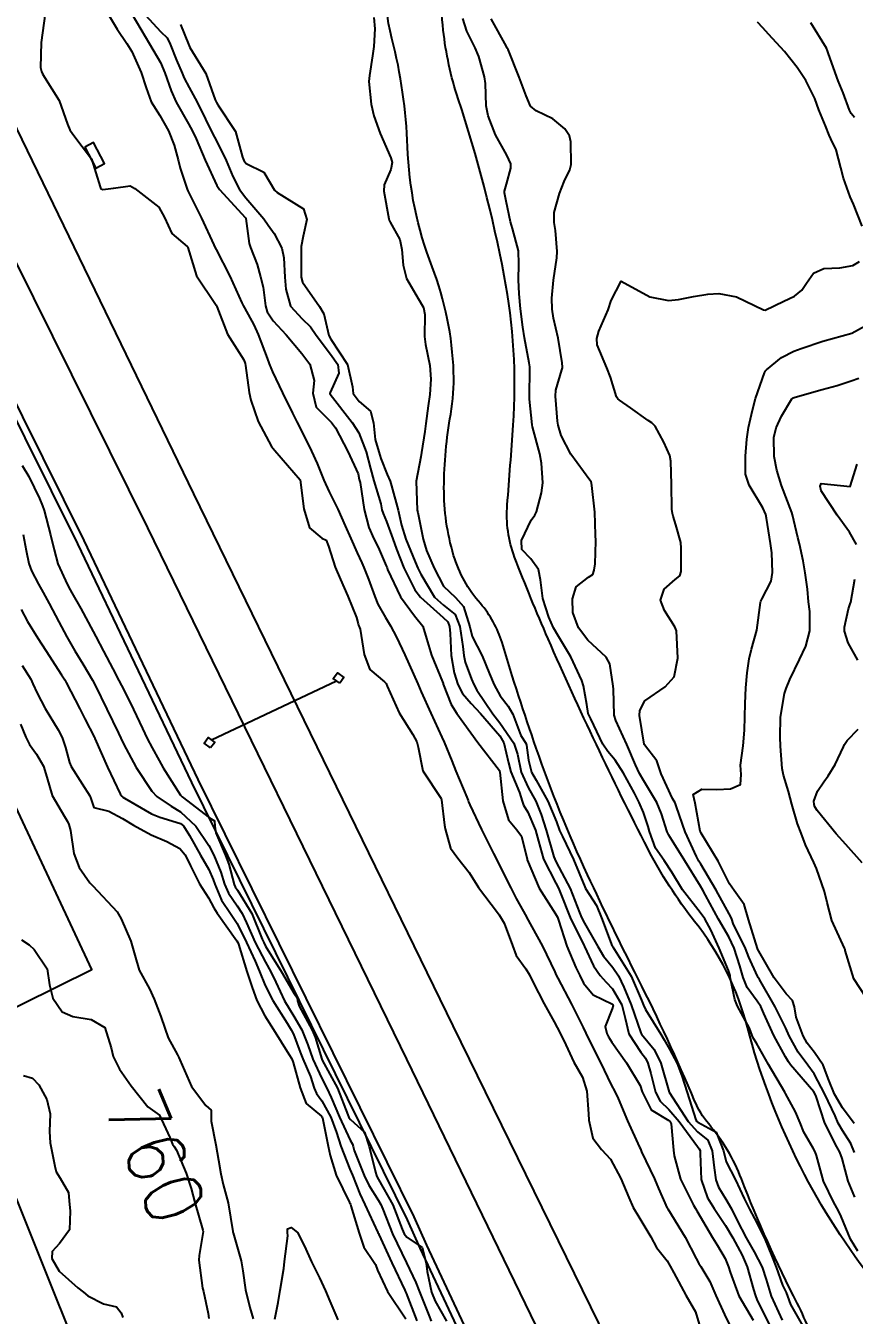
# Model space of a CAD drawing. Header units: metres. Extents: x 307586 to 320046, y 7427249 to 7434250.
# Drawn here: x 318221.9 to 318279.2, y 7430481.5 to 7430570.6 of the extents above; entities that cross this region are included whole.
import ezdxf
from ezdxf.enums import TextEntityAlignment as Align

# ---------------------------------------------------------------- set-up
doc = ezdxf.new("R2010")
doc.units = ezdxf.units.M
doc.header["$MEASUREMENT"] = 0
for name, color, linetype in [('Armario', 62, 'Continuous'), ('Canaleta de Drenagem', 151, 'Continuous'), ('Cotas', 45, 'Continuous'), ('Curvas de Nivel 1m', 11, 'Continuous'), ('Curvas de Nivel 5m', 15, 'Continuous'), ('Divisa', 42, 'FENCELINE2'), ('Hidrografia', 140, 'Continuous'), ('Linha Férrea', 20, 'Continuous'), ('Portico', 45, 'Continuous')]:
    doc.layers.add(name, color=color, linetype=linetype)
doc.styles.add('Style-STANDARD', font='STANDARD.shx')
doc.linetypes.add('FENCELINE2', pattern='A,0.25,-0.1,[132,ltypeshp.shx,S=0.1,R=0,X=-0.1,Y=0],-0.1,1', length=1.45)

msp = doc.modelspace()

# ---------------------------------------------------------------- linework, layer by layer
at = {"layer": 'Armario'}
msp.add_lwpolyline([(318226.004, 7430562.2), (318226.776, 7430560.739), (318227.373, 7430561.055), (318226.602, 7430562.515)], close=True, dxfattribs=at)
at = {"layer": 'Canaleta de Drenagem'}
msp.add_lwpolyline([(318103.919, 7430776.753), (318112.875, 7430761.406), (318133.88, 7430725.563), (318152.429, 7430687.45), (318167.76, 7430657.957), (318181.237, 7430627.962), (318195.388, 7430599.959), (318213.185, 7430560.642), (318225.945, 7430535.016), (318233.819, 7430518.506), (318248.744, 7430488.297), (318249.609, 7430486.333), (318257.391, 7430469.78), (318263.508, 7430456.81), (318268.603, 7430444.698), (318272.321, 7430437.218), (318277.497, 7430427.774)], dxfattribs=at)
msp.add_lwpolyline([(318167.31, 7430657.739), (318180.786, 7430627.747), (318194.937, 7430599.743), (318212.733, 7430560.428), (318225.496, 7430534.797), (318233.369, 7430518.288), (318248.291, 7430488.086), (318249.154, 7430486.126), (318256.939, 7430469.567), (318263.052, 7430456.607), (318268.148, 7430444.49), (318270.79, 7430439.176), (318271.224, 7430438.223), (318261.629, 7430431.234, 0.060211), (318261.01, 7430433.336, -0.009182), (318259.251, 7430437.639, 0.042026), (318254.473, 7430447.433, -0.014111), (318250.73, 7430454.129, 0.055988), (318248.477, 7430457.47, -0.044538), (318243.916, 7430463.911, -0.060398), (318241.928, 7430468.529, -0.004092), (318239.942, 7430475.5), (318239.348, 7430477.65)], format="xyb", dxfattribs=at)
at = {"layer": 'Curvas de Nivel 1m', "flags": 128}
for points, elevation in [([(318223.273, 7430571.42), (318222.993, 7430569.424), (318222.949, 7430567.703), (318223.002, 7430567.423), (318223.068, 7430567.269), (318223.219, 7430567.038), (318224.223, 7430565.41), (318224.81, 7430563.772), (318224.964, 7430563.402), (318225.17, 7430563.095), (318226.467, 7430561.387), (318227.06, 7430559.454), (318227.088, 7430559.38), (318227.132, 7430559.316), (318227.244, 7430559.266), (318227.977, 7430559.367), (318229.135, 7430559.518), (318229.451, 7430559.347), (318231.114, 7430558.047), (318231.513, 7430557.324), (318232.01, 7430556.234), (318233.083, 7430555.332), (318233.104, 7430555.3), (318233.122, 7430555.26), (318233.721, 7430553.293), (318235.034, 7430551.357), (318235.081, 7430551.28), (318235.126, 7430551.185), (318235.855, 7430549.272), (318236.987, 7430547.493), (318237.092, 7430547.249), (318237.117, 7430547.113), (318237.357, 7430545.246), (318237.479, 7430544.721), (318237.98, 7430543.24), (318238.916, 7430541.52), (318239.14, 7430541.228), (318240.893, 7430539.21), (318241.132, 7430537.206), (318241.542, 7430535.891), (318242.389, 7430535.187), (318242.689, 7430535.03), (318242.837, 7430534.628), (318243.311, 7430533.175), (318243.663, 7430532.318), (318244.191, 7430531.166), (318244.778, 7430529.704), (318244.886, 7430529.271), (318244.922, 7430529.158), (318245.032, 7430528.893), (318245.304, 7430527.152), (318245.701, 7430526.113), (318246.724, 7430525.255), (318246.82, 7430525.129), (318246.898, 7430524.951), (318247.724, 7430523.12), (318248.68, 7430521.61), (318248.947, 7430521.107), (318249.048, 7430520.727), (318249.372, 7430519.103), (318250.624, 7430517.183), (318250.657, 7430517.089), (318250.864, 7430515.344), (318250.9, 7430515.086), (318251.275, 7430513.765), (318251.775, 7430513.072), (318252.568, 7430512.079), (318253.213, 7430511.053), (318254.536, 7430509.309), (318254.639, 7430509.143), (318254.701, 7430509.037), (318254.992, 7430508.567), (318255.558, 7430507.024), (318255.821, 7430506.345), (318256.487, 7430505.424), (318256.73, 7430505.008), (318256.969, 7430504.515), (318257.746, 7430502.997), (318258.445, 7430501.766), (318258.854, 7430500.986), (318259.241, 7430500.166), (318259.796, 7430498.976), (318260.397, 7430497.927), (318260.688, 7430496.965), (318260.82, 7430495.415), (318260.843, 7430494.963), (318261.118, 7430493.726), (318261.709, 7430492.95), (318262.333, 7430492.278), (318263.06, 7430490.933), (318263.605, 7430489.621), (318263.89, 7430488.924), (318264.283, 7430488.289), (318265.122, 7430486.907), (318265.525, 7430486.171), (318266.247, 7430485.248), (318266.464, 7430484.888), (318266.708, 7430484.416), (318267.548, 7430482.877), (318268.206, 7430481.727), (318268.464, 7430480.866)], 754), ([(318227.62, 7430571.375), (318228.24, 7430570.342), (318228.912, 7430569.355), (318229.245, 7430568.797), (318229.889, 7430567.343), (318230.249, 7430566.303), (318230.597, 7430565.336), (318231.189, 7430564.382), (318231.787, 7430563.321), (318232.184, 7430562.335), (318232.461, 7430561.31), (318232.592, 7430560.753), (318233.081, 7430559.301), (318233.131, 7430559.188), (318234.071, 7430557.29), (318234.927, 7430555.439), (318234.999, 7430555.281), (318235.081, 7430555.127), (318236.028, 7430553.27), (318236.853, 7430551.444), (318236.937, 7430551.261), (318237.031, 7430551.088), (318237.679, 7430549.91), (318237.99, 7430549.245), (318238.617, 7430547.608), (318238.749, 7430547.232), (318238.977, 7430546.662), (318239.663, 7430545.223), (318240.351, 7430543.814), (318240.658, 7430543.213), (318240.935, 7430542.688), (318241.677, 7430541.199), (318242.055, 7430540.344), (318242.512, 7430539.186), (318242.881, 7430538.386), (318243.489, 7430537.174), (318244, 7430536.02), (318244.38, 7430535.165), (318244.833, 7430534.169), (318245.147, 7430533.476), (318245.286, 7430533.153), (318245.606, 7430532.353), (318246.049, 7430531.141), (318246.256, 7430530.607), (318246.779, 7430529.692), (318247.135, 7430529.126), (318247.538, 7430528.345), (318248.117, 7430527.116), (318248.73, 7430525.786), (318249.02, 7430525.107), (318249.251, 7430524.571), (318249.908, 7430523.098), (318250.678, 7430521.42), (318250.832, 7430521.088), (318251.367, 7430519.786), (318251.634, 7430519.075), (318252.413, 7430517.276), (318252.501, 7430517.062), (318252.532, 7430516.972), (318252.62, 7430516.763), (318253.414, 7430515.052), (318254.237, 7430513.392), (318254.427, 7430513.042), (318254.579, 7430512.757), (318255.443, 7430511.027), (318255.815, 7430510.291), (318256.518, 7430509.01), (318256.532, 7430508.982), (318257.645, 7430506.999), (318258.485, 7430505.213), (318258.582, 7430504.989), (318258.696, 7430504.773), (318259.641, 7430502.978), (318260.439, 7430501.362), (318260.629, 7430500.967), (318261.231, 7430499.767), (318261.638, 7430498.952), (318262.39, 7430497.412), (318262.634, 7430496.937), (318262.86, 7430496.454), (318263.501, 7430494.929), (318264.345, 7430493.091), (318264.399, 7430492.975), (318264.421, 7430492.919), (318264.473, 7430492.786), (318265.376, 7430490.904), (318265.646, 7430490.239), (318266.258, 7430488.891), (318266.292, 7430488.837), (318267.492, 7430486.878), (318268.248, 7430485.416), (318268.439, 7430485.061), (318268.57, 7430484.865), (318269.204, 7430483.826), (318269.625, 7430482.849), (318270.203, 7430481.537), (318270.556, 7430480.836)], 753), ([(318229.273, 7430571.35), (318230.485, 7430569.338), (318231.234, 7430568.038), (318231.542, 7430567.325), (318231.969, 7430566.077), (318232.327, 7430565.313), (318233.18, 7430563.796), (318233.446, 7430563.297), (318233.697, 7430562.765), (318234.332, 7430561.288), (318235.135, 7430559.538), (318235.315, 7430559.278), (318237.104, 7430557.319), (318237.133, 7430557.26), (318237.369, 7430555.539), (318237.452, 7430555.254), (318237.904, 7430554.086), (318238.155, 7430553.244), (318238.33, 7430552.519), (318238.491, 7430551.238), (318238.616, 7430550.823), (318239.023, 7430550.206), (318239.919, 7430549.221), (318240.994, 7430547.937), (318241.564, 7430547.201), (318241.848, 7430546.073), (318241.756, 7430545.198), (318241.998, 7430544.239), (318242.944, 7430543.283), (318243.045, 7430543.179), (318243.319, 7430542.794), (318244.175, 7430541.167), (318244.897, 7430539.618), (318244.974, 7430539.239), (318244.991, 7430539.159), (318245.023, 7430539.026), (318245.3, 7430537.153), (318245.628, 7430535.926), (318245.986, 7430535.143), (318246.266, 7430534.567), (318246.824, 7430533.278), (318246.888, 7430533.129), (318246.929, 7430533.021), (318247.824, 7430531.12), (318248.78, 7430529.819), (318249.356, 7430529.104), (318249.625, 7430528.236), (318249.955, 7430527.098), (318250.724, 7430525.246), (318250.761, 7430525.128), (318250.774, 7430525.089), (318251.323, 7430523.695), (318251.725, 7430523.075), (318252.683, 7430521.734), (318253.16, 7430521.055), (318254.654, 7430519.131), (318254.671, 7430519.058), (318254.676, 7430519.04), (318254.686, 7430519.006), (318254.892, 7430517.036), (318255.288, 7430515.708), (318255.858, 7430515.021), (318256.173, 7430514.591), (318256.566, 7430513.01), (318256.582, 7430512.951), (318257.404, 7430511.001), (318258.535, 7430509.226), (318258.661, 7430508.989), (318258.739, 7430508.778), (318259.307, 7430506.982), (318259.941, 7430505.522), (318260.214, 7430504.973), (318260.477, 7430504.421), (318261.139, 7430503.629), (318262.463, 7430502.984), (318262.5, 7430502.94), (318262.51, 7430502.892), (318262.459, 7430502.659), (318261.958, 7430501.43), (318262.087, 7430500.945), (318262.201, 7430500.714), (318262.427, 7430500.346), (318263.434, 7430498.93), (318264.389, 7430497.352), (318264.526, 7430496.918), (318265.137, 7430495.675), (318266.364, 7430494.953), (318266.432, 7430494.889), (318266.527, 7430494.723), (318266.698, 7430492.886), (318266.729, 7430492.494), (318267.166, 7430490.881), (318268.066, 7430489.101), (318268.201, 7430488.871), (318268.29, 7430488.706), (318269.391, 7430486.853), (318269.722, 7430486.312), (318270.249, 7430485.41), (318270.501, 7430484.837), (318270.612, 7430484.464), (318271.206, 7430482.83), (318272.198, 7430481.145)], 752), ([(318230.183, 7430571.341), (318231.261, 7430570.158), (318231.685, 7430569.751), (318231.912, 7430569.32), (318232.334, 7430568.216), (318232.724, 7430567.307), (318232.878, 7430566.964), (318233.213, 7430566.316), (318233.766, 7430565.294), (318234.342, 7430564.132), (318234.764, 7430563.284), (318235.165, 7430562.505), (318235.769, 7430561.274), (318236.244, 7430560.167), (318236.685, 7430559.264), (318237.125, 7430558.703), (318238.383, 7430557.241), (318238.677, 7430556.814), (318239.093, 7430556.232), (318239.625, 7430555.225), (318239.747, 7430554.553), (318239.825, 7430553.222), (318239.9, 7430552.372), (318240.213, 7430551.218), (318241.024, 7430550.335), (318241.601, 7430549.783), (318241.989, 7430549.195), (318242.994, 7430547.896), (318243.485, 7430547.175), (318243.567, 7430546.584), (318242.963, 7430545.234), (318242.942, 7430545.18), (318242.943, 7430545.161), (318242.963, 7430545.139), (318244.477, 7430543.165), (318244.932, 7430542.449), (318245.455, 7430541.152), (318245.754, 7430540), (318245.987, 7430539.144), (318246.453, 7430537.553), (318246.539, 7430537.135), (318246.617, 7430536.89), (318246.855, 7430536.32), (318247.298, 7430535.125), (318247.544, 7430534.414), (318248.05, 7430533.118), (318248.801, 7430531.618), (318249.197, 7430531.106), (318250.779, 7430529.695), (318251.09, 7430529.399), (318251.212, 7430529.083), (318251.256, 7430528.592), (318251.317, 7430527.081), (318251.538, 7430525.885), (318251.787, 7430525.074), (318252.101, 7430524.453), (318252.71, 7430523.76), (318253.346, 7430523.054), (318254.68, 7430521.527), (318254.972, 7430521.036), (318255.279, 7430519.651), (318255.448, 7430519.028), (318256.035, 7430517.616), (318256.226, 7430517.016), (318256.328, 7430516.722), (318256.615, 7430516.258), (318257.159, 7430515.004), (318257.363, 7430514.235), (318257.705, 7430512.999), (318258.558, 7430511.335), (318258.747, 7430510.988), (318258.883, 7430510.653), (318259.555, 7430508.98), (318260.504, 7430507.021), (318260.527, 7430506.97), (318261.165, 7430505.635), (318261.625, 7430504.953), (318262.039, 7430504.507), (318262.474, 7430504.037), (318263.108, 7430502.934), (318263.359, 7430502.021), (318263.603, 7430500.928), (318264.42, 7430499.673), (318264.754, 7430499.253), (318264.917, 7430498.912), (318265.126, 7430498.185), (318265.447, 7430496.904), (318265.759, 7430496.282), (318266.371, 7430495.71), (318267.076, 7430494.883), (318268.346, 7430493.151), (318268.472, 7430492.996), (318268.527, 7430492.867), (318268.535, 7430492.672), (318268.599, 7430490.866), (318269.039, 7430489.597), (318269.5, 7430488.852), (318270.276, 7430487.697), (318270.791, 7430486.835), (318271.429, 7430485.65), (318271.782, 7430484.825), (318272.227, 7430483.274), (318272.357, 7430482.819), (318272.455, 7430482.582), (318273.329, 7430480.809)], 751), ([(318245.984, 7430571.153), (318246.041, 7430570.377), (318245.98, 7430569.153), (318245.893, 7430568.503), (318245.67, 7430567.156), (318245.64, 7430566.735), (318245.792, 7430565.154), (318245.985, 7430564.362), (318246.424, 7430563.148), (318247.158, 7430561.466), (318247.238, 7430561.139), (318247.148, 7430560.662), (318246.689, 7430559.593), (318246.659, 7430559.145), (318247.005, 7430557.241), (318247.038, 7430557.141), (318247.102, 7430557.017), (318247.765, 7430555.805), (318247.922, 7430555.127), (318247.997, 7430554.051), (318248.24, 7430553.122), (318249.042, 7430551.734), (318249.413, 7430551.106), (318249.51, 7430550.623), (318249.488, 7430549.105), (318249.556, 7430548.553), (318249.854, 7430547.101), (318249.921, 7430546.153), (318249.838, 7430545.101), (318249.734, 7430544.324), (318249.565, 7430543.104), (318249.494, 7430542.545), (318249.281, 7430541.106), (318249.226, 7430540.791), (318248.893, 7430539.11), (318248.984, 7430537.109), (318249.008, 7430536.962), (318249.383, 7430535.105), (318249.619, 7430534.318), (318250.155, 7430533.097), (318250.804, 7430531.861), (318251.626, 7430531.078), (318252.184, 7430530.466), (318252.604, 7430529.063), (318252.763, 7430528.389), (318253.464, 7430527.053), (318253.975, 7430525.803), (318254.294, 7430525.044), (318254.715, 7430524.284), (318255.254, 7430523.578), (318255.595, 7430523.027), (318256.147, 7430521.552), (318256.473, 7430521.013), (318256.528, 7430520.869), (318256.661, 7430519.831), (318256.868, 7430519.008), (318257.2, 7430518.449), (318258.008, 7430516.996), (318258.609, 7430515.573), (318258.814, 7430514.988), (318259.023, 7430514.561), (318259.784, 7430512.978), (318260.555, 7430511.08), (318260.616, 7430510.969), (318261.377, 7430509.793), (318261.707, 7430508.952), (318262.459, 7430506.986), (318262.485, 7430506.94), (318263.763, 7430504.927), (318264.466, 7430503.258), (318264.566, 7430503.02), (318264.614, 7430502.918), (318264.76, 7430502.614), (318265.824, 7430500.899), (318266.054, 7430500.521), (318266.423, 7430499.865), (318266.933, 7430498.885), (318267.263, 7430498.018), (318267.628, 7430496.878), (318268.236, 7430494.999), (318268.309, 7430494.871), (318268.362, 7430494.825), (318269.647, 7430494.148), (318270.152, 7430492.843), (318270.332, 7430492.082), (318270.967, 7430490.833), (318271.579, 7430489.548), (318271.935, 7430488.824), (318272.283, 7430488.168), (318272.967, 7430486.813), (318273.489, 7430485.569), (318273.779, 7430484.805), (318274.231, 7430483.574), (318274.482, 7430483.053), (318274.563, 7430482.795), (318274.768, 7430482.238), (318275.611, 7430480.779)], 749), ([(318279.439, 7430485.916), (318278.927, 7430486.74), (318278.286, 7430488.299), (318278.071, 7430488.752), (318277.778, 7430489.276), (318277.066, 7430490.762), (318276.572, 7430492.536), (318276.483, 7430492.769), (318276.346, 7430493.031), (318275.707, 7430494.131), (318275.434, 7430494.784), (318275.119, 7430495.537), (318274.44, 7430496.799), (318274.384, 7430496.896), (318273.255, 7430498.812), (318272.427, 7430500.277), (318272.217, 7430500.61), (318272.127, 7430500.825), (318271.947, 7430501.321), (318271.123, 7430502.84), (318270.934, 7430503.31), (318270.616, 7430504.848), (318270.595, 7430504.959), (318270.488, 7430505.312), (318269.835, 7430506.857), (318269.26, 7430508.125), (318268.848, 7430508.867), (318268.537, 7430509.314), (318267.31, 7430510.882), (318266.571, 7430512.095), (318266.035, 7430512.898), (318265.447, 7430513.762), (318265.034, 7430514.914), (318264.943, 7430515.252), (318264.616, 7430516.232), (318264.326, 7430516.923), (318263.996, 7430517.563), (318263.238, 7430518.934), (318262.662, 7430519.85), (318262.156, 7430520.436), (318261.81, 7430520.953), (318260.974, 7430522.691), (318260.83, 7430522.968), (318260.8, 7430523.065), (318260.71, 7430523.682), (318260.468, 7430524.973), (318260.346, 7430525.355), (318259.599, 7430526.981), (318258.764, 7430528.372), (318258.392, 7430528.994), (318258.062, 7430529.715), (318257.651, 7430531.001), (318257.507, 7430532.309), (318257.359, 7430533.005), (318256.83, 7430533.749), (318256.213, 7430534.395), (318256.194, 7430535.02), (318256.857, 7430536.424), (318257.097, 7430536.771), (318257.214, 7430537.006), (318257.573, 7430538.313), (318257.648, 7430539.002), (318257.56, 7430540.35), (318257.439, 7430541.005), (318256.941, 7430542.879), (318256.916, 7430543.01), (318256.738, 7430544.791), (318256.73, 7430545.013), (318256.77, 7430546.803), (318256.76, 7430547.013), (318256.714, 7430547.287), (318256.396, 7430549.026), (318256.285, 7430549.762), (318256.114, 7430551.029), (318256.013, 7430552.066), (318255.974, 7430553.031), (318256.004, 7430554.1), (318255.969, 7430555.031), (318255.556, 7430556.577), (318255.419, 7430557.037), (318255.124, 7430558.469), (318255.019, 7430559.041), (318255.019, 7430559.156), (318255.139, 7430559.643), (318255.453, 7430560.734), (318255.457, 7430561.037), (318255.162, 7430561.635), (318254.391, 7430563.048), (318253.888, 7430564.361), (318253.741, 7430565.055), (318253.69, 7430566.583), (318253.636, 7430567.056), (318253.244, 7430568.462), (318252.992, 7430569.064), (318252.405, 7430570.213), (318252.135, 7430571.077)], 749), ([(318279.736, 7430556.744), (318279.126, 7430558.264), (318278.907, 7430558.753), (318278.433, 7430560.048), (318278.244, 7430560.764), (318277.932, 7430562.008), (318277.563, 7430562.774), (318277.439, 7430563.029), (318277.192, 7430563.66), (318276.742, 7430564.785), (318276.449, 7430565.549), (318275.824, 7430566.794), (318275.237, 7430567.707), (318274.364, 7430568.809), (318273.265, 7430570.01), (318272.873, 7430570.43), (318272.488, 7430570.832)], 751), ([(318279.198, 7430564.245), (318278.965, 7430564.518), (318278.853, 7430564.755), (318278.405, 7430565.953), (318278.069, 7430566.767), (318277.392, 7430568.637), (318277.357, 7430568.778), (318277.334, 7430568.859), (318277.255, 7430569.031), (318276.181, 7430570.791)], 752), ([(318279.203, 7430492.737), (318278.95, 7430493.345), (318278.358, 7430494.259), (318278.08, 7430494.753), (318277.853, 7430495.27), (318277.154, 7430496.762), (318276.404, 7430498.163), (318275.975, 7430498.777), (318275.308, 7430499.673), (318274.684, 7430500.796), (318274.441, 7430501.33), (318273.716, 7430502.807), (318272.624, 7430504.676), (318272.536, 7430504.819), (318272.484, 7430504.917), (318271.904, 7430506.236), (318271.654, 7430506.833), (318270.822, 7430508.552), (318270.709, 7430508.847), (318270.666, 7430508.979), (318270.537, 7430509.223), (318269.634, 7430510.859), (318268.58, 7430512.653), (318268.449, 7430512.871), (318268.278, 7430513.181), (318267.502, 7430514.881), (318266.896, 7430516.611), (318266.794, 7430516.888), (318266.628, 7430517.198), (318265.847, 7430518.902), (318265.544, 7430519.789), (318264.673, 7430520.902), (318264.661, 7430520.92), (318264.656, 7430520.938), (318264.334, 7430522.924), (318264.356, 7430523.274), (318264.713, 7430523.945), (318266.116, 7430524.899), (318266.73, 7430525.601), (318266.987, 7430526.888), (318266.886, 7430528.774), (318266.859, 7430528.889), (318266.775, 7430529.054), (318266.056, 7430530.171), (318265.794, 7430530.905), (318266.045, 7430531.661), (318266.815, 7430532.331), (318267.119, 7430532.587), (318267.222, 7430532.886), (318267.226, 7430534.499), (318267.2, 7430534.886), (318266.855, 7430536.099), (318266.676, 7430536.708), (318266.629, 7430536.894), (318266.579, 7430537.182), (318266.541, 7430538.895), (318266.508, 7430540.495), (318266.429, 7430540.897), (318266.016, 7430541.814), (318265.431, 7430542.913), (318265.186, 7430543.157), (318264.947, 7430543.305), (318263.714, 7430544.174), (318262.961, 7430544.722), (318262.835, 7430544.815), (318262.755, 7430544.943), (318262.334, 7430546.308), (318262.074, 7430546.954), (318261.424, 7430548.546), (318261.385, 7430548.964), (318261.53, 7430549.474), (318262.165, 7430550.953), (318262.384, 7430551.609), (318263.063, 7430552.94), (318265.047, 7430551.853), (318266.34, 7430551.61), (318267.044, 7430551.668), (318268.06, 7430551.873), (318269.05, 7430552.035), (318269.828, 7430552.086), (318271.048, 7430551.844), (318272.908, 7430550.949), (318273.035, 7430550.931), (318274.305, 7430551.546), (318275.049, 7430551.892), (318275.547, 7430552.303), (318275.876, 7430552.792), (318276.363, 7430553.494), (318277.073, 7430553.821), (318278.175, 7430553.865), (318279.076, 7430554.015), (318279.537, 7430554.286)], 751), ([(318279.183, 7430494.742), (318278.374, 7430495.811), (318277.827, 7430496.756), (318277.418, 7430497.74), (318277.029, 7430498.764), (318276.422, 7430499.646), (318275.928, 7430500.278), (318275.652, 7430500.782), (318275.162, 7430502.08), (318275.043, 7430502.791), (318274.919, 7430503.244), (318274.472, 7430503.704), (318273.641, 7430504.808), (318272.503, 7430506.797), (318272.496, 7430506.814), (318272.486, 7430506.837), (318271.881, 7430508.83), (318271.572, 7430509.863), (318270.889, 7430510.845), (318270.56, 7430511.301), (318269.772, 7430512.858), (318268.602, 7430514.788), (318268.561, 7430514.87), (318268.542, 7430514.932), (318268.175, 7430516.874), (318268.042, 7430517.466), (318268.637, 7430517.827), (318269.69, 7430517.806), (318270.638, 7430517.864), (318271.321, 7430518.162), (318271.355, 7430518.839), (318271.31, 7430519.491), (318271.51, 7430520.837), (318271.602, 7430521.923), (318271.609, 7430522.836), (318271.634, 7430523.758), (318271.686, 7430524.836), (318271.783, 7430525.884), (318271.909, 7430526.833), (318272.084, 7430527.499), (318272.441, 7430528.825), (318272.712, 7430530.741), (318272.725, 7430530.821), (318272.743, 7430530.871), (318272.795, 7430530.953), (318273.428, 7430532.199), (318273.538, 7430532.813), (318273.479, 7430534.171), (318273.398, 7430534.814), (318273.126, 7430536.551), (318273.061, 7430536.818), (318272.87, 7430537.264), (318271.921, 7430538.835), (318271.669, 7430539.607), (318271.657, 7430540.839), (318271.748, 7430542.02), (318271.867, 7430542.836), (318272.147, 7430544.024), (318272.366, 7430544.829), (318272.981, 7430546.604), (318273.054, 7430546.747), (318273.119, 7430546.819), (318274.143, 7430547.661), (318275.003, 7430548.106), (318275.514, 7430548.283), (318277.013, 7430548.78), (318279.019, 7430549.346), (318279.924, 7430549.841)], 752), ([(318280.463, 7430502.73), (318279.161, 7430504.743), (318278.562, 7430506.69), (318278.545, 7430506.75), (318278.504, 7430506.841), (318277.642, 7430508.759), (318277.311, 7430509.996), (318277.123, 7430510.764), (318276.577, 7430512.344), (318276.382, 7430512.773), (318275.811, 7430513.998), (318275.503, 7430514.786), (318275.265, 7430515.445), (318274.868, 7430516.796), (318274.636, 7430517.666), (318274.289, 7430518.804), (318274.199, 7430519.263), (318274.082, 7430520.806), (318274.049, 7430521.439), (318274.094, 7430522.806), (318274.363, 7430524.447), (318274.468, 7430524.803), (318274.729, 7430525.418), (318275.405, 7430526.79), (318275.829, 7430527.712), (318276.121, 7430528.78), (318276.116, 7430530.11), (318276.022, 7430530.782), (318275.94, 7430531.648), (318275.797, 7430532.785), (318275.651, 7430533.608), (318275.388, 7430534.792), (318275.279, 7430535.225), (318274.911, 7430536.799), (318274.865, 7430536.948), (318274.164, 7430538.807), (318273.837, 7430539.877), (318273.649, 7430540.813), (318273.62, 7430542.126), (318273.775, 7430542.812), (318274.154, 7430543.604), (318274.876, 7430544.801), (318274.914, 7430544.85), (318274.964, 7430544.884), (318275.088, 7430544.922), (318276.97, 7430545.448), (318278, 7430545.733), (318278.976, 7430546.06), (318279.493, 7430546.229)], 753), ([(318279.328, 7430534.745), (318278.851, 7430535.602), (318277.991, 7430536.759), (318276.888, 7430538.44), (318276.825, 7430538.771), (318276.895, 7430538.952), (318278.893, 7430538.75), (318279.371, 7430540.283)], 754), ([(318221.75, 7430535.436), (318221.944, 7430534.315), (318222.126, 7430533.43), (318222.311, 7430532.931), (318222.799, 7430531.991), (318223.117, 7430531.417), (318223.53, 7430530.668), (318224.208, 7430529.406), (318224.757, 7430528.362), (318225.305, 7430527.392), (318225.858, 7430526.507), (318226.526, 7430525.373), (318226.718, 7430525.011), (318227.532, 7430523.362), (318228.325, 7430521.705), (318228.489, 7430521.352), (318228.669, 7430520.962), (318229.544, 7430519.341), (318230.629, 7430517.707), (318230.98, 7430517.325), (318231.963, 7430516.657), (318232.613, 7430516.268), (318233.676, 7430515.289), (318234.583, 7430513.951), (318234.93, 7430513.275), (318235.404, 7430512.11), (318235.664, 7430511.263), (318235.932, 7430510.645), (318236.538, 7430509.782), (318236.88, 7430509.247), (318237.176, 7430508.59), (318237.781, 7430507.237), (318238.489, 7430505.88), (318238.852, 7430505.226), (318239.201, 7430504.497), (318239.811, 7430503.216), (318240.447, 7430502.163), (318240.991, 7430501.202), (318241.406, 7430500.179), (318241.769, 7430499.19), (318242.393, 7430497.849), (318242.728, 7430497.177), (318243.018, 7430496.533), (318243.613, 7430495.168), (318244.347, 7430493.586), (318244.496, 7430493.31), (318244.544, 7430493.157), (318244.629, 7430492.865), (318245.317, 7430491.145), (318245.634, 7430490.468), (318246.296, 7430489.422), (318246.466, 7430489.128), (318246.589, 7430488.827), (318247.26, 7430487.12), (318248.243, 7430485.11), (318248.887, 7430483.758), (318249.132, 7430483.096), (318249.786, 7430481.5), (318249.944, 7430481.084)], 756), ([(318279.431, 7430526.743), (318278.761, 7430527.956), (318278.517, 7430528.753), (318278.505, 7430529.023), (318278.788, 7430530.307), (318278.903, 7430530.637), (318278.942, 7430530.749), (318279.211, 7430532.352)], 754), ([(318221.6, 7430530.257), (318222.038, 7430529.431), (318222.756, 7430528.259), (318223.298, 7430527.414), (318224.391, 7430525.739), (318224.613, 7430525.401), (318224.72, 7430525.215), (318225.67, 7430523.385), (318226, 7430522.695), (318226.673, 7430521.406), (318226.691, 7430521.37), (318226.707, 7430521.336), (318227.575, 7430519.361), (318228.454, 7430517.523), (318228.56, 7430517.351), (318228.622, 7430517.294), (318228.747, 7430517.224), (318230.611, 7430516.141), (318231.18, 7430515.893), (318232.605, 7430515.463), (318232.825, 7430515.298), (318233.246, 7430514.64), (318234.009, 7430513.286), (318234.563, 7430512.284), (318234.871, 7430511.59), (318234.983, 7430511.274), (318235.451, 7430510.175), (318236.064, 7430509.257), (318236.522, 7430508.544), (318237.183, 7430507.243), (318237.782, 7430505.945), (318238.076, 7430505.234), (318238.468, 7430504.264), (318239.003, 7430503.225), (318239.984, 7430501.668), (318240.276, 7430501.212), (318240.43, 7430500.898), (318240.887, 7430499.672), (318241.074, 7430499.2), (318241.596, 7430497.991), (318241.857, 7430497.188), (318242.005, 7430496.811), (318242.374, 7430496.294), (318243, 7430495.174), (318243.397, 7430494.125), (318243.704, 7430493.166), (318244.319, 7430491.589), (318244.492, 7430491.157), (318245.017, 7430489.866), (318245.363, 7430489.144), (318246.264, 7430487.201), (318246.292, 7430487.13), (318246.32, 7430487.072), (318247.222, 7430485.12), (318248.124, 7430483.211), (318248.175, 7430483.11), (318248.221, 7430483.014), (318248.959, 7430481.099)], 757), ([(318221.683, 7430526.386), (318222.262, 7430525.427), (318222.419, 7430525.125), (318222.709, 7430524.461), (318223.255, 7430523.414), (318224.155, 7430521.929), (318224.432, 7430521.402), (318224.666, 7430520.708), (318224.939, 7430519.679), (318225.065, 7430519.394), (318225.823, 7430518.194), (318226.356, 7430517.374), (318226.428, 7430517.18), (318226.615, 7430516.579), (318227.659, 7430516.313), (318228.608, 7430515.813), (318229.359, 7430515.342), (318230.593, 7430514.671), (318231.673, 7430514.227), (318232.579, 7430513.734), (318232.929, 7430513.296), (318233.31, 7430512.548), (318233.92, 7430511.286), (318234.543, 7430510.322), (318234.911, 7430509.648), (318235.139, 7430509.271), (318236.505, 7430507.368), (318236.571, 7430507.249), (318236.62, 7430507.13), (318237.21, 7430505.243), (318237.57, 7430504.135), (318237.886, 7430503.236), (318238.442, 7430502.178), (318239.034, 7430501.224), (318240.106, 7430499.523), (318240.3, 7430499.211), (318240.409, 7430498.955), (318240.88, 7430497.203), (318241.291, 7430496.115), (318242.363, 7430495.233), (318242.404, 7430495.18), (318242.424, 7430495.118), (318242.824, 7430493.175), (318242.971, 7430492.536), (318243.379, 7430491.169), (318244.294, 7430489.286), (318244.333, 7430489.199), (318244.354, 7430489.159), (318244.397, 7430489.052), (318244.963, 7430487.149), (318245.297, 7430486.188), (318245.993, 7430485.134), (318246.095, 7430484.985), (318246.238, 7430484.605), (318246.921, 7430483.123), (318248.195, 7430481.24)], 758), ([(318221.563, 7430522.318), (318221.933, 7430521.431), (318222.17, 7430520.93), (318222.661, 7430520.265), (318223.144, 7430519.415), (318223.385, 7430518.669), (318223.74, 7430517.409), (318224.608, 7430515.944), (318224.808, 7430515.6), (318224.888, 7430515.396), (318225.008, 7430514.982), (318225.24, 7430513.39), (318225.605, 7430512.426), (318226.343, 7430511.373), (318226.443, 7430511.263), (318226.551, 7430511.152), (318228.232, 7430509.353), (318228.526, 7430508.883), (318229.177, 7430507.343), (318229.462, 7430506.372), (318229.763, 7430505.337), (318230.463, 7430504.032), (318230.802, 7430503.325), (318231.255, 7430502.131), (318231.535, 7430501.313), (318231.768, 7430500.652), (318232.415, 7430499.489), (318232.506, 7430499.299), (318232.563, 7430499.146), (318233.386, 7430497.29), (318234.37, 7430495.974), (318234.739, 7430495.647), (318234.737, 7430495.274), (318234.728, 7430494.904), (318235.049, 7430493.269), (318235.249, 7430492.193), (318235.393, 7430491.264), (318235.567, 7430490.522), (318235.914, 7430489.256), (318236.24, 7430487.273), (318236.243, 7430487.25), (318236.244, 7430487.232), (318236.262, 7430487.171), (318236.802, 7430485.244), (318236.915, 7430484.561), (318237.117, 7430483.241), (318237.408, 7430482.031), (318237.642, 7430481.236)], 759), ([(318279.717, 7430512.739), (318278.596, 7430514.012), (318277.922, 7430514.757), (318276.619, 7430516.367), (318276.465, 7430516.616), (318276.406, 7430516.773), (318276.391, 7430517.009), (318276.637, 7430517.687), (318277.074, 7430518.338), (318277.377, 7430518.763), (318277.87, 7430519.549), (318278.436, 7430520.752), (318278.502, 7430520.926), (318278.68, 7430521.195), (318279.452, 7430521.982)], 754), ([(318221.773, 7430498.049), (318222.39, 7430497.874), (318222.824, 7430497.416), (318223.378, 7430496.405), (318223.614, 7430495.407), (318223.567, 7430494.186), (318223.611, 7430493.407), (318223.937, 7430491.784), (318224.033, 7430491.403), (318224.308, 7430490.954), (318224.868, 7430489.961), (318224.919, 7430489.391), (318224.999, 7430488.672), (318224.952, 7430487.39), (318224.253, 7430486.441), (318223.756, 7430485.896), (318223.726, 7430485.405), (318224.23, 7430484.531), (318225.532, 7430483.38), (318225.908, 7430483.072), (318226.207, 7430482.826), (318227.293, 7430482.269), (318228.2, 7430482.074), (318228.51, 7430481.659), (318228.628, 7430481.343)], 761), ([(318239.128, 7430481.216), (318239.371, 7430482.373), (318239.507, 7430483.211), (318239.752, 7430484.723), (318239.805, 7430485.207), (318240.036, 7430486.978), (318240.022, 7430487.204), (318240.017, 7430487.453), (318240.268, 7430487.556), (318240.699, 7430487.196), (318241.189, 7430486.255), (318241.679, 7430485.186), (318242.232, 7430484.078), (318242.636, 7430483.176), (318242.93, 7430482.455), (318243.489, 7430481.167)], 759)]:
    msp.add_lwpolyline(points, dxfattribs=dict(at, elevation=elevation))
at = {"layer": 'Curvas de Nivel 5m', "flags": 128}
for points, elevation in [([(318279.217, 7430489.651), (318278.752, 7430490.743), (318278.336, 7430492.322), (318278.182, 7430492.752), (318277.973, 7430493.128), (318277.146, 7430494.762), (318276.538, 7430496.611), (318276.477, 7430496.769), (318276.385, 7430496.916), (318274.783, 7430498.794), (318274.627, 7430499.008), (318274.418, 7430499.346), (318273.612, 7430500.808), (318272.938, 7430502.333), (318272.715, 7430502.817), (318272.467, 7430503.187), (318271.79, 7430504.144), (318271.51, 7430504.835), (318271.275, 7430505.622), (318270.885, 7430506.844), (318270.515, 7430507.644), (318269.797, 7430508.857), (318268.902, 7430510.514), (318268.716, 7430510.868), (318268.557, 7430511.134), (318267.461, 7430512.881), (318266.597, 7430514.287), (318266.363, 7430514.656), (318266.254, 7430514.895), (318265.855, 7430516.141), (318265.529, 7430516.906), (318264.645, 7430518.413), (318264.349, 7430518.923), (318264.072, 7430519.513), (318263.47, 7430520.932), (318262.697, 7430522.571), (318262.583, 7430522.942), (318262.534, 7430524.756), (318262.53, 7430524.943), (318262.298, 7430526.506), (318262.033, 7430526.951), (318260.76, 7430528.139), (318260.131, 7430528.976), (318259.724, 7430530.04), (318259.71, 7430530.981), (318259.961, 7430531.823), (318260.816, 7430532.494), (318261.105, 7430532.679), (318261.212, 7430532.964), (318261.265, 7430533.401), (318261.325, 7430534.963), (318261.305, 7430535.42), (318261.25, 7430536.964), (318261.05, 7430538.808), (318261.023, 7430538.968), (318260.988, 7430539.062), (318260.895, 7430539.178), (318259.604, 7430540.983), (318258.932, 7430542.283), (318258.716, 7430542.992), (318258.668, 7430543.27), (318258.539, 7430544.994), (318258.567, 7430545.394), (318258.981, 7430546.812), (318259.024, 7430546.948), (318259.027, 7430546.99), (318258.987, 7430547.29), (318258.708, 7430548.995), (318258.406, 7430550.379), (318258.308, 7430551.001), (318258.291, 7430551.754), (318258.405, 7430553), (318258.62, 7430554.539), (318258.653, 7430554.996), (318258.531, 7430556.432), (318258.448, 7430557), (318258.442, 7430557.672), (318258.799, 7430558.995), (318259.141, 7430559.813), (318259.518, 7430560.617), (318259.61, 7430560.985), (318259.6, 7430562.562), (318259.495, 7430562.987), (318259.188, 7430563.468), (318258.355, 7430564.163), (318257.2, 7430564.712), (318256.814, 7430565.024), (318256.507, 7430565.73), (318256.016, 7430567.032), (318255.251, 7430568.935), (318255.203, 7430569.041), (318255.137, 7430569.159), (318254.093, 7430571.052)], 750), ([(318232.622, 7430570.666), (318233.174, 7430569.301), (318233.25, 7430569.073), (318234.376, 7430567.288), (318235.016, 7430565.471), (318235.096, 7430565.281), (318235.2, 7430565.111), (318236.427, 7430563.267), (318236.906, 7430561.512), (318236.989, 7430561.262), (318237.151, 7430561.059), (318238.38, 7430560.476), (318239.112, 7430559.23), (318239.132, 7430559.2), (318239.3, 7430559.059), (318241.114, 7430557.941), (318241.345, 7430557.206), (318241.091, 7430556.049), (318240.958, 7430555.338), (318240.957, 7430555.211), (318240.954, 7430553.321), (318240.964, 7430553.211), (318241.058, 7430552.864), (318242.229, 7430551.192), (318242.512, 7430550.672), (318242.875, 7430549.182), (318243.009, 7430548.921), (318244.169, 7430547.168), (318244.504, 7430545.628), (318244.548, 7430545.164), (318244.958, 7430544.62), (318245.753, 7430543.95), (318245.946, 7430543.145), (318246.071, 7430541.998), (318246.318, 7430541.139), (318246.464, 7430540.692), (318246.897, 7430539.578), (318247.099, 7430539.128), (318247.209, 7430538.805), (318247.655, 7430537.122), (318247.894, 7430536.078), (318248.181, 7430535.117), (318248.827, 7430533.547), (318249.029, 7430533.108), (318249.236, 7430532.686), (318250.179, 7430531.096), (318250.788, 7430530.558), (318251.602, 7430529.898), (318251.925, 7430529.073), (318252.123, 7430527.699), (318252.194, 7430527.068), (318252.285, 7430526.613), (318252.727, 7430525.426), (318252.887, 7430525.058), (318253.107, 7430524.669), (318254.202, 7430523.045), (318254.694, 7430522.414), (318255.646, 7430521.025), (318255.899, 7430520.256), (318256.154, 7430519.017), (318256.637, 7430517.952), (318257.171, 7430517.005), (318257.539, 7430516.075), (318257.882, 7430514.997), (318258.423, 7430513.154), (318258.477, 7430512.991), (318258.58, 7430512.784), (318259.546, 7430510.98), (318260.198, 7430509.311), (318260.331, 7430508.972), (318260.527, 7430508.586), (318261.45, 7430506.956), (318261.85, 7430506.304), (318262.489, 7430505.523), (318262.894, 7430504.936), (318263.252, 7430504.155), (318263.755, 7430502.927), (318264.434, 7430501.011), (318264.481, 7430500.919), (318265.354, 7430499.838), (318265.803, 7430498.899), (318266.383, 7430496.89), (318267.702, 7430494.877), (318268.356, 7430494.17), (318269.06, 7430493.573), (318269.356, 7430492.855), (318269.506, 7430491.671), (318269.608, 7430490.851), (318269.794, 7430490.334), (318270.3, 7430489.511), (318270.686, 7430488.836), (318271.079, 7430488.033), (318271.707, 7430486.826), (318272.254, 7430485.88), (318272.809, 7430484.814), (318273.085, 7430483.961), (318273.427, 7430482.808), (318274.198, 7430481.148)], 750), ([(318221.664, 7430540.202), (318222.13, 7430539.431), (318222.87, 7430537.918), (318223.08, 7430537.418), (318223.193, 7430537.083), (318223.639, 7430535.412), (318223.875, 7430534.362), (318224.144, 7430533.407), (318224.799, 7430531.959), (318224.996, 7430531.598), (318225.106, 7430531.395), (318225.718, 7430530.321), (318226.228, 7430529.378), (318226.758, 7430528.374), (318227.295, 7430527.364), (318227.933, 7430526.156), (318228.354, 7430525.354), (318228.712, 7430524.655), (318229.363, 7430523.343), (318229.985, 7430522.032), (318230.318, 7430521.334), (318230.666, 7430520.684), (318231.141, 7430519.806), (318231.409, 7430519.319), (318232.625, 7430517.432), (318232.736, 7430517.299), (318234.609, 7430515.862), (318234.97, 7430515.638), (318234.985, 7430515.274), (318235.06, 7430514.809), (318235.734, 7430513.263), (318235.963, 7430512.655), (318236.325, 7430511.253), (318236.391, 7430511.093), (318236.549, 7430510.858), (318237.547, 7430509.24), (318238.265, 7430507.474), (318238.365, 7430507.231), (318238.501, 7430506.99), (318239.588, 7430505.219), (318240.468, 7430503.717), (318240.678, 7430503.42), (318240.709, 7430503.206), (318240.827, 7430502.834), (318241.718, 7430501.191), (318241.931, 7430500.691), (318242.386, 7430499.18), (318242.412, 7430499.123), (318243.463, 7430497.169), (318244.191, 7430495.336), (318244.261, 7430495.161), (318244.361, 7430495.014), (318245.344, 7430494.136), (318245.663, 7430493.14), (318246.082, 7430491.368), (318246.167, 7430491.132), (318246.214, 7430491.034), (318246.31, 7430490.873), (318247.288, 7430489.12), (318247.946, 7430487.435), (318248.067, 7430487.112), (318248.261, 7430486.879), (318249.32, 7430486.161), (318249.596, 7430485.09), (318249.67, 7430484.521), (318249.97, 7430483.084), (318250.214, 7430482.46), (318251.011, 7430481.072)], 755), ([(318221.62, 7430507.433), (318222.154, 7430507.08), (318222.496, 7430506.768), (318223.393, 7430505.411), (318223.567, 7430504.308), (318223.795, 7430503.407), (318224.443, 7430502.446), (318225.171, 7430502.12), (318226.439, 7430501.93), (318227.379, 7430501.361), (318227.822, 7430499.953), (318227.958, 7430499.355), (318228.4, 7430498.496), (318229.21, 7430497.342), (318230.369, 7430495.894), (318230.688, 7430495.647), (318231.172, 7430495.318), (318231.881, 7430493.766), (318232.073, 7430493.304), (318232.179, 7430493.15), (318232.329, 7430492.896), (318232.999, 7430491.293), (318233.35, 7430490.242), (318233.607, 7430489.287), (318234.169, 7430487.376), (318234.184, 7430487.281), (318233.917, 7430485.612), (318233.891, 7430485.284), (318234.137, 7430483.358), (318234.166, 7430483.28), (318234.211, 7430483.127), (318234.529, 7430481.608), (318234.573, 7430481.274)], 760)]:
    msp.add_lwpolyline(points, dxfattribs=dict(at, elevation=elevation))
at = {"layer": 'Divisa'}
msp.add_lwpolyline([(318255.524, 7430411.905), (318244.211, 7430436.057), (318231.801, 7430463.275), (318219.752, 7430493.293), (318216.88, 7430500.622), (318226.498, 7430505.375), (318220.056, 7430519.089), (318202.765, 7430556.68), (318183.259, 7430598.919), (318181.491, 7430602.188), (318180.313, 7430613.985), (318175.842, 7430626.954), (318158.867, 7430662.744), (318131.441, 7430716.623), (318118.937, 7430744.669), (318116.348, 7430749.95), (318111.046, 7430759.992), (318100.287, 7430778.765)], dxfattribs=at)
at = {"layer": 'Hidrografia'}
for points in [[(318280.893, 7430470.914, 0.073887), (318278.324, 7430475.278, -0.104807), (318276.783, 7430478.307, 0.052837), (318275.242, 7430482.312, -0.025634), (318271.386, 7430490.907, 0.083326), (318269.125, 7430494.706, -0.076571), (318268.149, 7430496.298, 0.018093), (318264.241, 7430504.741, -0.00863), (318260.748, 7430511.928, -0.024908), (318257.2, 7430520.674, -0.011033), (318254.837, 7430527.965, 0.107972), (318253.344, 7430530.655, -0.108196), (318251.495, 7430533.992, -0.074406), (318250.827, 7430538.664, -0.042109), (318251.289, 7430543.746, 0.052173), (318251.494, 7430546.639, 0.084184), (318250.004, 7430553.929, -0.083884), (318248.306, 7430562.211, 0.054127), (318247.228, 7430569.707, -0.138659), (318247.432, 7430578.084, 0.116551)], [(318280.334, 7430484.064, -0.100593), (318271.799, 7430501.388, 0.103332), (318268.147, 7430508.702, -0.048774), (318264.91, 7430513.734, -0.015285), (318258.023, 7430528.227, -0.012241), (318255.711, 7430533.875, -0.111505), (318255.197, 7430537.469, 0.002592), (318255.611, 7430542.983, 0.064797), (318254.995, 7430553.303, 0.032831), (318251.809, 7430565.538, -0.053183), (318250.779, 7430570.274, -0.040656), (318250.625, 7430576.076, -0.031199)]]:
    msp.add_lwpolyline(points, format="xyb", dxfattribs=at)
at = {"layer": 'Linha Férrea'}
for points in [[(318353.465, 7430297.948, -0.020499), (318332.533, 7430335.907, -0.003286), (318324.421, 7430352.428), (318316.158, 7430369.544), (318299.933, 7430402.505), (318284.441, 7430434.159), (318251.452, 7430501.478), (318233.533, 7430538.25), (318220.97, 7430564.196), (318208.091, 7430591.223), (318195.799, 7430615.988), (318181.459, 7430645.218), (318169.353, 7430670.156), (318160.249, 7430688.679), (318144.733, 7430719.614), (318137.809, 7430733.056), (318128.948, 7430749.164, 0.002035), (318124.775, 7430756.707, 0.008027), (318110.211, 7430781.821, 0.005774)], [(318106.965, 7430779.685, -0.011325), (318121.017, 7430755.284, -0.011766), (318125.617, 7430747.177), (318134.109, 7430731.086), (318141.426, 7430717.275), (318156.851, 7430686.453), (318165.545, 7430668.805), (318178.066, 7430643.11), (318192.368, 7430613.974), (318204.322, 7430589.389), (318217.192, 7430562.381), (318230.34, 7430535.891), (318248.238, 7430499.17), (318280.677, 7430432.315), (318296.171, 7430400.659), (318312.39, 7430367.707), (318320.647, 7430350.606, 0.003286), (318328.783, 7430334.035, 0.020499), (318349.881, 7430295.775, 0.017872)]]:
    msp.add_lwpolyline(points, format="xyb", dxfattribs=at)
at = {"layer": 'Portico'}
msp.add_lwpolyline([(318234.754, 7430521.235), (318243.396, 7430525.317)], dxfattribs=at)
for points in [[(318243.621, 7430525.154), (318243.172, 7430525.481), (318243.456, 7430525.871), (318243.905, 7430525.544)], [(318234.694, 7430520.681), (318234.245, 7430521.009), (318234.529, 7430521.399), (318234.978, 7430521.071)]]:
    msp.add_lwpolyline(points, close=True, dxfattribs=at)

# ---------------------------------------------------------------- texts
at = {"layer": 'Cotas', "style": 'Style-STANDARD'}
msp.add_text('760', height=4, rotation=292.82315, dxfattribs=at).set_placement((318230.904, 7430492.444, 760), align=Align.MIDDLE_CENTER)

doc.saveas('drawing.dxf')
